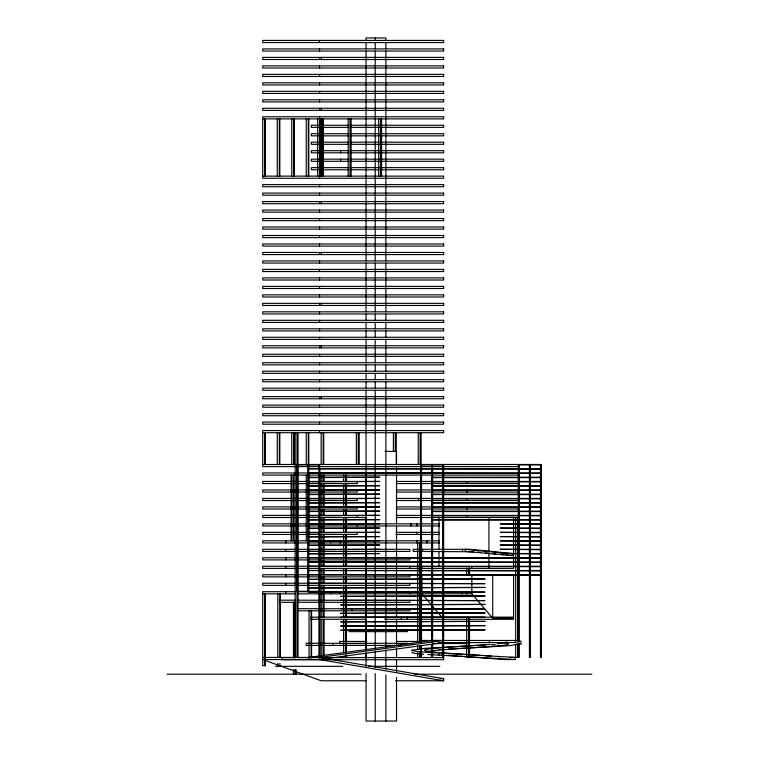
<?xml version="1.0" encoding="UTF-8"?>
<svg xmlns="http://www.w3.org/2000/svg" width="759" height="759" viewBox="0 0 759 759"><rect width="100%" height="100%" fill="white"/><g stroke="black" fill="none" stroke-linecap="round" stroke-linejoin="round"><path stroke-width="1.14" d="M411.786 652.047C412.374 654.106 419.414 653.366 422.004 654.068M521.025 642.171C522.809 640.662 516.092 640.843 515.266 640.454L421.141 640.454M507.344 642.503L497.107 643.831M425.752 651.611L441.529 649.827L491.215 646.45M310.886 659.239L308.543 659.562L308.543 657.436L432.63 640.473L443.636 640.473L319.539 657.436L443.636 678.641L443.636 680.766L395.373 680.766M262.728 659.562L319.539 659.562L443.636 642.598M492.05 646.383C494.337 645.956 518.198 644.998 504.023 642.569M508.985 645.748L521.661 643.86L515.266 642.569L438.133 642.598M489.925 644.429L459.603 646.45C455.353 646.924 400.572 649.334 436.681 652.379M508.103 645.814L459.527 648.471M495.229 644.524L491.092 644.761M438.55 649.562L442.725 649.324M485.494 645.055L476.367 645.52M448.351 649.03L457.516 648.566M473.692 645.653L425.514 648.271L411.406 650.226L414.708 651.184L424.955 652.18M262.728 118.878L443.636 118.878L443.636 116.763L262.728 116.763L262.728 178.251L443.636 178.251L443.636 176.126L262.728 176.126M348.874 125.244L311.342 125.244L311.342 127.36L348.874 127.36M351.151 125.244L443.636 125.244L443.636 127.36L351.151 127.36M348.874 133.726L311.342 133.726L311.342 135.842L348.874 135.842M351.151 133.726L443.636 133.726L443.636 135.842L351.151 135.842M348.874 142.208L311.342 142.208L311.342 144.324L348.874 144.324M351.151 142.208L443.636 142.208L443.636 144.324L351.151 144.324M348.874 150.68L311.342 150.68L311.342 152.806L348.874 152.806M351.151 150.68L443.636 150.68L443.636 152.806L351.151 152.806M348.874 159.162L311.342 159.162L311.342 161.287L348.874 161.287M351.151 159.162L443.636 159.162L443.636 161.287L351.151 161.287M348.874 167.644L311.342 167.644L311.342 169.769L348.874 169.769M351.151 167.644L443.636 167.644L443.636 169.769L351.151 169.769M262.728 432.687L443.636 432.687L443.636 430.562L262.728 430.562L262.728 466.614L518.549 466.614M385.003 451.415L396.53 451.415L396.53 464.423M262.728 464.489L541.044 464.489L541.044 657.436L540.474 657.436L540.474 464.489M297.044 464.916L319.738 464.916M420.941 464.916L443.636 464.916M518.35 464.916L541.044 464.916M541.044 468.73L308.287 468.73L541.044 469.157M541.044 472.971L262.728 472.971L262.728 475.096L518.549 475.096M541.044 473.398L308.287 472.971M308.287 477.212L379.747 477.212L308.287 477.639M432.383 477.212L541.044 477.212M432.383 477.639L541.044 477.639M396.331 481.453L541.044 481.453M308.287 481.88L379.747 481.453L262.728 481.453L262.728 483.578L357.223 483.578L357.223 481.453M432.383 481.88L541.044 481.88M396.331 483.578L518.549 483.578M308.287 485.694L379.747 485.694L308.287 486.121M432.383 485.694L541.044 485.694M432.383 486.121L541.044 486.121M396.331 489.934L541.044 489.934M308.287 490.361L379.747 489.934L262.728 489.934L262.728 492.05L357.223 492.05L357.223 489.934M432.383 490.361L541.044 490.361M396.331 492.05L518.549 492.05M308.287 494.175L379.747 494.175L308.287 494.602M432.383 494.175L541.044 494.175M432.383 494.602L541.044 494.602M396.331 498.416L541.044 498.416M308.287 498.843L379.747 498.416L262.728 498.416L262.728 500.532L357.223 500.532L357.223 498.416M432.383 498.843L541.044 498.843M396.331 500.532L518.549 500.532M308.287 502.657L379.747 502.657L308.287 503.084M432.383 502.657L541.044 502.657M432.383 503.084L541.044 503.084M396.331 506.898L541.044 506.898M308.287 507.325L379.747 506.898L262.728 506.898L262.728 509.014L357.223 509.014L357.223 506.898M432.383 507.325L541.044 507.325M396.331 509.014L518.549 509.014M308.287 511.139L379.747 511.139L308.287 511.566M432.383 511.139L541.044 511.139M432.383 511.566L541.044 511.566M396.331 515.38L541.044 515.38M308.287 515.807L379.747 515.38L262.728 515.38L262.728 517.496L365.791 517.496M432.383 515.807L541.044 515.807M396.331 517.496L518.549 517.496M308.287 519.621L379.747 519.621L308.287 520.038M432.383 519.621L541.044 519.621M432.383 520.038L541.044 520.038M439.546 523.862L262.728 523.862L262.728 525.978L439.546 525.978M541.044 523.862L500.19 523.862L541.044 524.279M308.287 524.279L379.747 523.862M308.287 528.103L379.747 528.103L308.287 528.52M541.044 528.103L500.19 528.103L541.044 528.52M396.027 532.344L439.546 532.344M541.044 532.344L500.19 532.344L541.044 532.761M308.287 532.761L379.747 532.344L262.728 532.344L262.728 534.459L357.223 534.459L357.223 532.344M396.027 534.459L439.546 534.459M308.287 536.585L379.747 536.585L308.287 537.002M541.044 536.585L500.2 536.585L541.044 537.002M295.479 540.825L262.728 540.825L262.728 542.941L295.479 542.941M297.556 540.825L439.546 540.825M541.044 540.825L500.2 540.825L541.044 541.243M308.287 541.243L379.747 540.825M297.556 542.941L439.546 542.941M308.287 545.066L379.747 545.066L308.287 545.484M541.044 545.066L500.2 545.066L541.044 545.484M295.479 549.307L262.728 549.307L262.728 551.423L295.479 551.423M297.613 549.307L409.888 549.307L409.888 551.423L297.613 551.423M541.044 549.307L500.2 549.307L541.044 549.725M308.287 549.725L379.747 549.307M507.107 553.453L512.059 553.453L512.059 555.579L465.248 551.423L465.248 549.307L507.107 553.453L507.107 555.579M308.287 553.548L379.747 553.548L308.287 553.966M501.329 553.548L541.044 553.548M541.044 553.966L511.443 553.548M295.479 557.789L262.728 557.789L262.728 559.905L295.479 559.905M297.613 557.789L541.044 557.789M541.044 558.207L308.287 557.789M297.613 559.905L409.888 559.905L409.888 557.789M541.044 562.021L308.287 562.021L541.044 562.447M295.479 566.261L262.728 566.261L262.728 568.387L295.479 568.387M297.613 566.261L541.044 566.261M541.044 566.688L308.287 566.261M297.613 568.387L513.596 568.387L513.596 517.496M541.044 570.502L308.287 570.502L541.044 570.929M295.479 574.743L262.728 574.743L262.728 576.868L295.479 576.868M297.613 574.743L541.044 574.743M541.044 575.17L308.287 574.743M297.613 576.868L409.888 576.868L409.888 574.743M295.479 583.225L262.728 583.225L262.728 585.35L295.479 585.35M297.613 583.225L484.973 583.652L308.287 583.225M297.613 585.35L409.888 585.35L409.888 583.225M297.044 591.289L319.738 591.289M295.479 591.707L262.728 591.707L262.728 665.719L265.28 665.719L265.28 593.832M297.044 591.707L484.973 592.134L308.287 592.134L308.306 432.687M262.728 593.832L295.479 593.832M297.613 593.832L471.851 593.832L492.724 618.215L513.596 618.215M279.483 600.189L295.716 600.189M298.031 600.189L484.973 600.616L340.867 600.189M279.483 602.314L295.706 602.314M298.031 602.314L409.888 602.314L409.888 600.189M297.481 608.671L484.973 609.097L340.867 608.671M297.481 610.796L409.888 610.796L409.888 608.671M310.697 617.152L513.596 617.152M310.697 619.278L366.18 619.278M366.758 641.44L339.615 641.44L339.615 643.556L366.758 643.556M396.264 641.44L421.055 641.44M407.498 643.3L306.162 643.3L306.162 645.416L401.577 645.416M396.264 643.556L412.792 643.556M432.81 643.556L466.899 643.556M262.728 657.436L319.738 657.436L319.738 464.489M343.599 657.436L346.465 657.436L346.465 655.074M509.65 657.408L515.266 657.408L515.266 659.533L504.023 659.533L459.48 656.155M280.394 665.719L277.841 665.719L277.841 663.366M275.479 666.317L342.869 666.317M368.883 666.317L439.822 666.317M167.132 674.201L361.161 674.201M414.405 674.201L591.868 674.201M440.097 678.641L443.636 678.641M365.942 680.766L321.218 680.766L264.938 660.358M468.806 654.628L441.425 652.778M469.328 654.666L480.513 655.387M457.943 656.051L448.114 655.387M428.702 652.446L515.266 657.408M427.734 654.495L515.266 659.533M427.734 652.379L425.856 652.247M484.84 655.691L491.111 656.155M442.706 654.998L441.425 654.894M423.655 654.201L422.81 654.135M439.784 652.645L438.987 652.579M439.376 654.732L438.199 654.628M437.431 652.446L438.199 652.512M498.426 656.782L499.441 656.886M512.059 553.453L470.201 549.307L413.228 549.307L413.228 551.423L473.692 551.774M477.174 552.116L480.665 552.457M485.314 552.922L488.805 553.273M493.454 553.728L495.779 553.966M500.428 554.421L503.919 554.772M508.568 555.227L512.059 555.579M504.023 640.454L507.164 640.976M319.539 659.562L443.636 680.766M442.023 617.342L421.89 593.832L421.89 574.743M540.844 464.489L540.844 657.436M540.664 464.489L540.664 657.436M529.981 464.489L529.981 657.436L529.412 657.436L529.412 464.489M529.782 464.489L529.782 657.436M529.611 464.489L529.611 657.436M518.919 464.489L518.919 642.048M518.919 644.419L518.919 657.436L515.684 657.436L515.684 644.505M518.729 464.489L518.729 640.871M518.729 644.419L518.729 657.436M518.549 464.489L518.549 640.976M518.549 644.419L518.549 657.436M518.35 464.489L518.35 640.871M518.35 644.419L518.35 657.436M517.562 517.496L517.562 640.976M517.562 644.505L517.562 657.436M515.684 517.496L515.684 640.976M515.266 640.454L515.266 642.569M513.596 574.743L513.596 619.278L385.069 619.278L385.069 617.152M492.724 574.743L492.724 618.215M489.394 640.454L489.394 642.569M488.948 517.496L488.948 551.821M488.948 554.184L488.948 568.387M484.973 617.152L340.867 617.152M471.851 566.261L471.851 568.387M471.851 574.743L471.851 593.832M469.527 568.064L469.527 575.123M469.527 618.632L469.527 657.436L466.662 657.436L466.662 618.632M468.54 568.064L468.54 575.123M468.54 618.632L468.54 657.436M466.899 481.453L466.899 483.578M466.899 489.934L466.899 492.05M466.899 498.416L466.899 500.532M466.899 506.898L466.899 509.014M466.899 515.38L466.899 517.496M466.899 591.707L466.899 593.832M466.662 568.064L466.662 575.123M462.478 549.307L462.478 551.423M461.946 591.707L461.946 593.832M443.636 464.489L443.636 657.436L443.057 657.436L443.057 464.489M443.436 464.489L443.436 657.436M443.256 464.489L443.256 657.436M438.987 517.496L438.987 549.45M438.987 551.821L438.987 566.015M432.573 464.489L432.573 642.048M432.573 644.419L432.573 657.436L431.994 657.436L431.994 644.419M432.374 464.489L432.374 642.048M432.374 644.419L432.374 657.436M432.194 464.489L432.194 642.048M432.194 644.419L432.194 657.436M431.994 464.489L431.994 642.048M426.956 540.825L426.956 542.941M422.602 549.307L422.602 551.423M421.89 566.261L421.89 568.387M421.511 464.489L421.511 642.048M421.511 645.605L421.511 657.436L420.941 657.436L420.941 645.605M421.311 464.489L421.311 642.048M421.311 645.605L421.311 657.436M421.122 432.687L421.141 642.569M421.141 645.605L421.141 657.436M420.941 464.489L420.941 642.048M420.856 617.152L420.856 619.278M420.647 617.152L420.647 619.278M420.505 542.941L420.505 642.095M420.505 645.634L420.505 649.182M420.505 653.897L420.505 657.436L417.64 657.436L417.64 652.721M420.125 432.687L420.125 464.489M419.509 542.941L419.509 642.095M419.509 645.634L419.509 649.182M419.509 652.721L419.509 657.436M418.636 498.416L418.636 500.532M418.256 432.687L418.256 464.489M417.64 542.941L417.64 642.095M417.64 645.634L417.64 649.182M416.938 523.862L416.938 525.978M416.938 532.344L416.938 534.459M416.938 540.825L416.938 542.941M410.97 523.862L410.97 525.978M409.888 566.261L409.888 568.387M409.888 591.707L409.888 593.832M407.289 617.152L407.289 619.278M401.445 617.152L401.445 619.278M396.53 466.785L396.53 472.696M396.53 475.068L396.53 523.549M396.53 525.921L396.53 616.982M396.53 619.344L396.53 644.182M396.53 648.907L396.53 657.19M396.53 659.552L396.53 671.383M396.53 677.294L396.53 721.05L366.056 721.05L366.056 673.612M396.264 432.687L396.264 464.489M395.278 432.687L395.278 451.529M393.399 432.687L393.399 451.529M385.876 40.322L385.876 37.95L366.056 37.95L366.056 40.322M385.876 42.694L385.876 48.623M385.876 50.995L385.876 260.906M385.876 263.278L385.876 311.902M385.876 314.273L385.876 320.203M385.876 322.575L385.876 328.505M385.876 330.877L385.876 336.806M385.876 339.178L385.876 362.897M385.876 365.269L385.876 371.198M385.876 373.57L385.876 379.5M385.876 381.872L385.876 387.802M385.876 390.173L385.876 647.522M385.876 649.894L385.876 669.011M385.876 674.931L385.876 721.05M381.587 118.878L381.587 176.126M380.525 118.878L380.525 176.126M378.684 118.878L378.684 176.126M375.221 37.95L375.221 40.322M375.221 42.694L375.221 48.623M375.221 50.995L375.221 260.906M375.221 263.278L375.221 311.902M375.221 314.273L375.221 320.203M375.221 322.575L375.221 328.505M375.221 330.877L375.221 336.806M375.221 339.178L375.221 362.897M375.221 365.269L375.221 371.198M375.221 373.57L375.221 379.5M375.221 381.872L375.221 387.802M375.221 390.173L375.221 648.708M375.221 651.08L375.221 667.683M375.221 673.612L375.221 721.05M369.453 629.515L369.453 631.64M366.056 42.694L366.056 48.623M366.056 50.995L366.056 260.906M366.056 263.278L366.056 311.902M366.056 314.273L366.056 320.203M366.056 322.575L366.056 328.505M366.056 330.877L366.056 336.806M366.056 339.178L366.056 362.897M366.056 365.269L366.056 371.198M366.056 373.57L366.056 379.5M366.056 381.872L366.056 387.802M366.056 390.173L366.056 649.894M366.056 653.452L366.056 666.497M365.99 475.096L365.99 515.352M365.99 517.723L365.99 523.644M365.99 526.006L365.99 557.979M365.99 560.351L365.99 566.271M365.99 568.633L365.99 574.554M365.99 576.925L365.99 582.846M365.99 585.208L365.99 617.181M365.99 619.553L365.99 629.021M365.99 631.393L365.99 642.048M365.99 644.419L365.99 650.34M365.99 652.702L365.99 657.436M359.206 432.687L359.206 464.489M358.22 432.687L358.22 464.489M357.223 515.38L357.223 517.496M357.223 523.862L357.223 525.978M356.341 432.687L356.341 464.489M351.977 608.671L351.977 610.796M351.094 118.878L351.094 176.126M350.032 118.878L350.032 176.126M348.201 118.878L348.201 176.126M346.465 475.096L346.465 481.016M346.465 483.379L346.465 507.059M346.465 509.431L346.465 515.352M346.465 517.723L346.465 523.644M346.465 526.006L346.465 531.926M346.465 534.298L346.465 557.979M346.465 560.351L346.465 566.271M346.465 568.633L346.465 574.554M346.465 576.925L346.465 582.846M346.465 585.208L346.465 617.181M346.465 619.553L346.465 642.048M346.465 644.419L346.465 652.702M345.478 475.096L345.478 481.016M345.478 483.379L345.478 507.059M345.478 509.431L345.478 515.352M345.478 517.723L345.478 523.644M345.478 526.006L345.478 531.926M345.478 534.298L345.478 557.979M345.478 560.351L345.478 566.271M345.478 568.633L345.478 574.554M345.478 576.925L345.478 582.846M345.478 585.208L345.478 617.181M345.478 619.553L345.478 642.048M345.478 644.419L345.478 652.702M345.478 655.074L345.478 657.436M343.599 475.096L343.599 481.016M343.599 483.379L343.599 507.059M343.599 509.431L343.599 515.352M343.599 517.723L343.599 523.644M343.599 526.006L343.599 531.926M343.599 534.298L343.599 557.979M343.599 560.351L343.599 566.271M343.599 568.633L343.599 574.554M343.599 576.925L343.599 582.846M343.599 585.208L343.599 617.181M343.599 619.553L343.599 642.048M343.599 644.419L343.599 652.702M340.592 150.68L340.592 152.806M340.592 159.162L340.592 161.287M339.966 540.825L339.966 542.941M339.966 591.707L339.966 593.832M332.926 643.3L332.926 645.416M330.592 540.825L330.592 542.941M330.592 591.707L330.592 593.832M324.084 475.096L324.084 481.016M324.084 483.379L324.084 507.059M324.084 509.431L324.084 515.352M324.084 517.723L324.084 523.644M324.084 526.006L324.084 531.926M324.084 534.298L324.084 557.979M324.084 560.351L324.084 566.271M324.084 568.633L324.084 574.554M324.084 576.925L324.084 582.846M324.084 585.208L324.084 617.181M324.084 619.553L324.084 655.074M323.695 432.687L323.695 464.489M323.277 118.878L323.277 176.126M323.211 432.687L323.211 464.489M323.087 475.096L323.087 481.016M323.087 483.379L323.087 507.059M323.087 509.431L323.087 515.352M323.087 517.723L323.087 523.644M323.087 526.006L323.087 531.926M323.087 534.298L323.087 557.979M323.087 560.351L323.087 566.271M323.087 568.633L323.087 574.554M323.087 576.925L323.087 582.846M323.087 585.208L323.087 617.181M323.087 619.553L323.087 656.26M322.793 118.878L322.793 176.126M321.218 57.39L321.218 59.515M321.218 108.281L321.218 110.397M321.218 118.878L321.218 176.126M321.218 201.571L321.218 203.697M321.218 252.462L321.218 254.578M321.218 303.344L321.218 305.469M321.218 345.753L321.218 347.878M321.218 396.644L321.218 398.76M321.142 432.687L321.142 464.489M321.218 475.096L321.218 481.016M321.218 483.379L321.218 507.059M321.218 509.431L321.218 515.352M321.218 517.723L321.218 523.644M321.218 526.006L321.218 531.926M321.218 534.298L321.218 557.979M321.218 560.351L321.218 566.271M321.218 568.633L321.218 574.554M321.218 576.925L321.218 582.846M321.218 585.208L321.218 617.181M321.218 619.553L321.218 656.26M320.734 118.878L320.734 176.126M320.535 118.878L320.535 176.126M319.539 40.426L319.539 42.551M319.539 48.908L319.539 51.033M319.539 57.39L319.539 59.515M319.539 65.872L319.539 67.997M319.539 74.354L319.539 76.469M319.539 82.835L319.539 84.951M319.539 91.317L319.539 93.433M319.539 99.799L319.539 101.915M319.539 108.281L319.539 110.397M319.539 116.763L319.539 178.251M319.539 184.608L319.539 186.733M319.539 193.09L319.539 195.215M319.539 201.571L319.539 203.697M319.539 210.053L319.539 212.178M319.539 218.535L319.539 220.651M319.539 227.017L319.539 229.133M319.539 235.499L319.539 237.614M319.539 243.981L319.539 246.096M319.539 252.462L319.539 254.578M319.539 260.944L319.539 263.06M319.539 269.426L319.539 271.542M319.539 277.908L319.539 280.024M319.539 286.38L319.539 288.505M319.539 294.862L319.539 296.987M319.539 303.344L319.539 305.469M319.539 311.826L319.539 313.951M319.539 320.307L319.539 322.433M319.539 328.789L319.539 330.915M319.539 337.271L319.539 339.396M319.539 345.753L319.539 347.878M319.539 354.235L319.539 356.351M319.539 362.717L319.539 364.832M319.539 371.198L319.539 373.314M319.539 379.68L319.539 381.796M319.539 388.162L319.539 390.278M319.539 396.644L319.539 398.76M319.539 405.126L319.539 407.241M319.539 413.608L319.539 415.723M319.539 422.08L319.539 424.205M319.539 430.562L319.539 432.687M319.539 464.489L319.539 659.713M319.368 464.489L319.368 657.436M319.169 464.489L319.169 657.436M318.884 600.189L318.884 602.314M317.67 118.878L317.67 176.126M311.579 610.796L311.579 657.759M311.095 610.796L311.095 657.759M309.036 610.796L309.036 657.759M308.79 118.878L308.79 176.126M308.79 432.687L308.79 464.489M308.79 475.096L308.79 540.825M308.676 464.489L308.676 591.707M308.486 464.489L308.486 591.707M308.306 118.878L308.306 176.126M308.107 464.489L308.107 591.707M306.247 118.878L306.247 176.126M306.247 432.687L306.247 464.489M306.247 475.096L306.247 540.825M298.021 432.687L298.021 657.436M297.623 464.489L297.623 591.707M297.424 464.489L297.424 591.707M297.243 464.489L297.243 591.707M297.025 432.687L297.025 657.436M295.991 669.485L295.991 674.201M295.498 602.314L295.498 657.702M295.498 669.485L295.498 674.201M295.156 432.687L295.156 657.436M294.312 118.878L294.312 176.126M294.312 432.687L294.312 464.489M293.923 602.314L293.923 657.702M293.923 669.485L293.923 674.201M293.818 118.878L293.818 176.126M293.818 432.687L293.818 464.489M293.657 475.096L293.657 540.825M293.439 602.314L293.439 657.702M293.439 669.485L293.439 674.201M293.173 475.096L293.173 540.825M291.76 118.878L291.76 176.126M291.76 432.687L291.76 464.489M291.589 475.096L291.589 540.825M291.105 475.096L291.105 540.825M285.792 540.825L285.792 542.941M285.792 549.307L285.792 551.423M285.792 557.789L285.792 559.905M285.792 566.261L285.792 568.387M285.792 574.743L285.792 576.868M285.792 583.225L285.792 585.35M285.792 591.707L285.792 593.832M280.394 593.832L280.394 657.474M279.9 593.832L279.9 657.474M279.9 663.366L279.9 665.719M279.824 118.878L279.824 176.126M279.824 432.687L279.824 464.489M279.331 118.878L279.331 176.126M279.331 432.687L279.331 464.489M277.841 593.832L277.841 657.474M277.272 118.878L277.272 176.126M277.272 432.687L277.272 464.489M265.28 118.878L265.28 176.126M265.28 432.687L265.28 464.489M264.796 118.878L264.796 176.126M264.796 432.687L264.796 464.489M264.796 593.832L264.796 665.719M443.636 40.426L262.728 40.426L262.728 42.551L443.636 42.551L443.636 40.426M443.636 48.908L262.728 48.908L262.728 51.033L443.636 51.033L443.636 48.908M443.636 57.39L262.728 57.39L262.728 59.515L443.636 59.515L443.636 57.39M443.636 65.872L262.728 65.872L262.728 67.997L443.636 67.997L443.636 65.872M443.636 74.354L262.728 74.354L262.728 76.469L443.636 76.469L443.636 74.354M443.636 82.835L262.728 82.835L262.728 84.951L443.636 84.951L443.636 82.835M443.636 91.317L262.728 91.317L262.728 93.433L443.636 93.433L443.636 91.317M443.636 99.799L262.728 99.799L262.728 101.915L443.636 101.915L443.636 99.799M443.636 108.281L262.728 108.281L262.728 110.397L443.636 110.397L443.636 108.281M443.636 184.608L262.728 184.608L262.728 186.733L443.636 186.733L443.636 184.608M443.636 193.09L262.728 193.09L262.728 195.215L443.636 195.215L443.636 193.09M443.636 201.571L262.728 201.571L262.728 203.697L443.636 203.697L443.636 201.571M443.636 210.053L262.728 210.053L262.728 212.178L443.636 212.178L443.636 210.053M443.636 218.535L262.728 218.535L262.728 220.651L443.636 220.651L443.636 218.535M443.636 227.017L262.728 227.017L262.728 229.133L443.636 229.133L443.636 227.017M443.636 235.499L262.728 235.499L262.728 237.614L443.636 237.614L443.636 235.499M443.636 243.981L262.728 243.981L262.728 246.096L443.636 246.096L443.636 243.981M443.636 252.462L262.728 252.462L262.728 254.578L443.636 254.578L443.636 252.462M443.636 260.944L262.728 260.944L262.728 263.06L443.636 263.06L443.636 260.944M443.636 269.426L262.728 269.426L262.728 271.542L443.636 271.542L443.636 269.426M443.636 277.908L262.728 277.908L262.728 280.024L443.636 280.024L443.636 277.908M443.636 286.38L262.728 286.38L262.728 288.505L443.636 288.505L443.636 286.38M443.636 294.862L262.728 294.862L262.728 296.987L443.636 296.987L443.636 294.862M443.636 303.344L262.728 303.344L262.728 305.469L443.636 305.469L443.636 303.344M443.636 311.826L262.728 311.826L262.728 313.951L443.636 313.951L443.636 311.826M443.636 320.307L262.728 320.307L262.728 322.433L443.636 322.433L443.636 320.307M443.636 328.789L262.728 328.789L262.728 330.915L443.636 330.915L443.636 328.789M443.636 337.271L262.728 337.271L262.728 339.396L443.636 339.396L443.636 337.271M443.636 345.753L262.728 345.753L262.728 347.878L443.636 347.878L443.636 345.753M443.636 354.235L262.728 354.235L262.728 356.351L443.636 356.351L443.636 354.235M443.636 362.717L262.728 362.717L262.728 364.832L443.636 364.832L443.636 362.717M443.636 371.198L262.728 371.198L262.728 373.314L443.636 373.314L443.636 371.198M443.636 379.68L262.728 379.68L262.728 381.796L443.636 381.796L443.636 379.68M443.636 388.162L262.728 388.162L262.728 390.278L443.636 390.278L443.636 388.162M443.636 396.644L262.728 396.644L262.728 398.76L443.636 398.76L443.636 396.644M443.636 405.126L262.728 405.126L262.728 407.241L443.636 407.241L443.636 405.126M443.636 413.608L262.728 413.608L262.728 415.723L443.636 415.723L443.636 413.608M443.636 422.08L262.728 422.08L262.728 424.205L443.636 424.205L443.636 422.08M484.973 578.984L308.287 579.411L484.973 578.984M484.973 587.466L308.287 587.893L484.973 587.466M484.973 595.948L340.867 596.375L484.973 595.948M484.973 604.43L340.867 604.857L484.973 604.43M484.973 612.911L340.867 613.338L484.973 612.911M484.973 621.393L340.867 621.82L484.973 621.393M484.973 625.634L340.867 626.061L484.973 625.634M407.498 629.515L349.149 629.515L349.149 631.64L407.498 631.64L407.498 629.515M484.973 629.875L340.867 630.302L484.973 629.875M443.636 657.588L281.959 657.588L281.959 659.713L443.636 659.713L443.636 657.588"/></g></svg>
